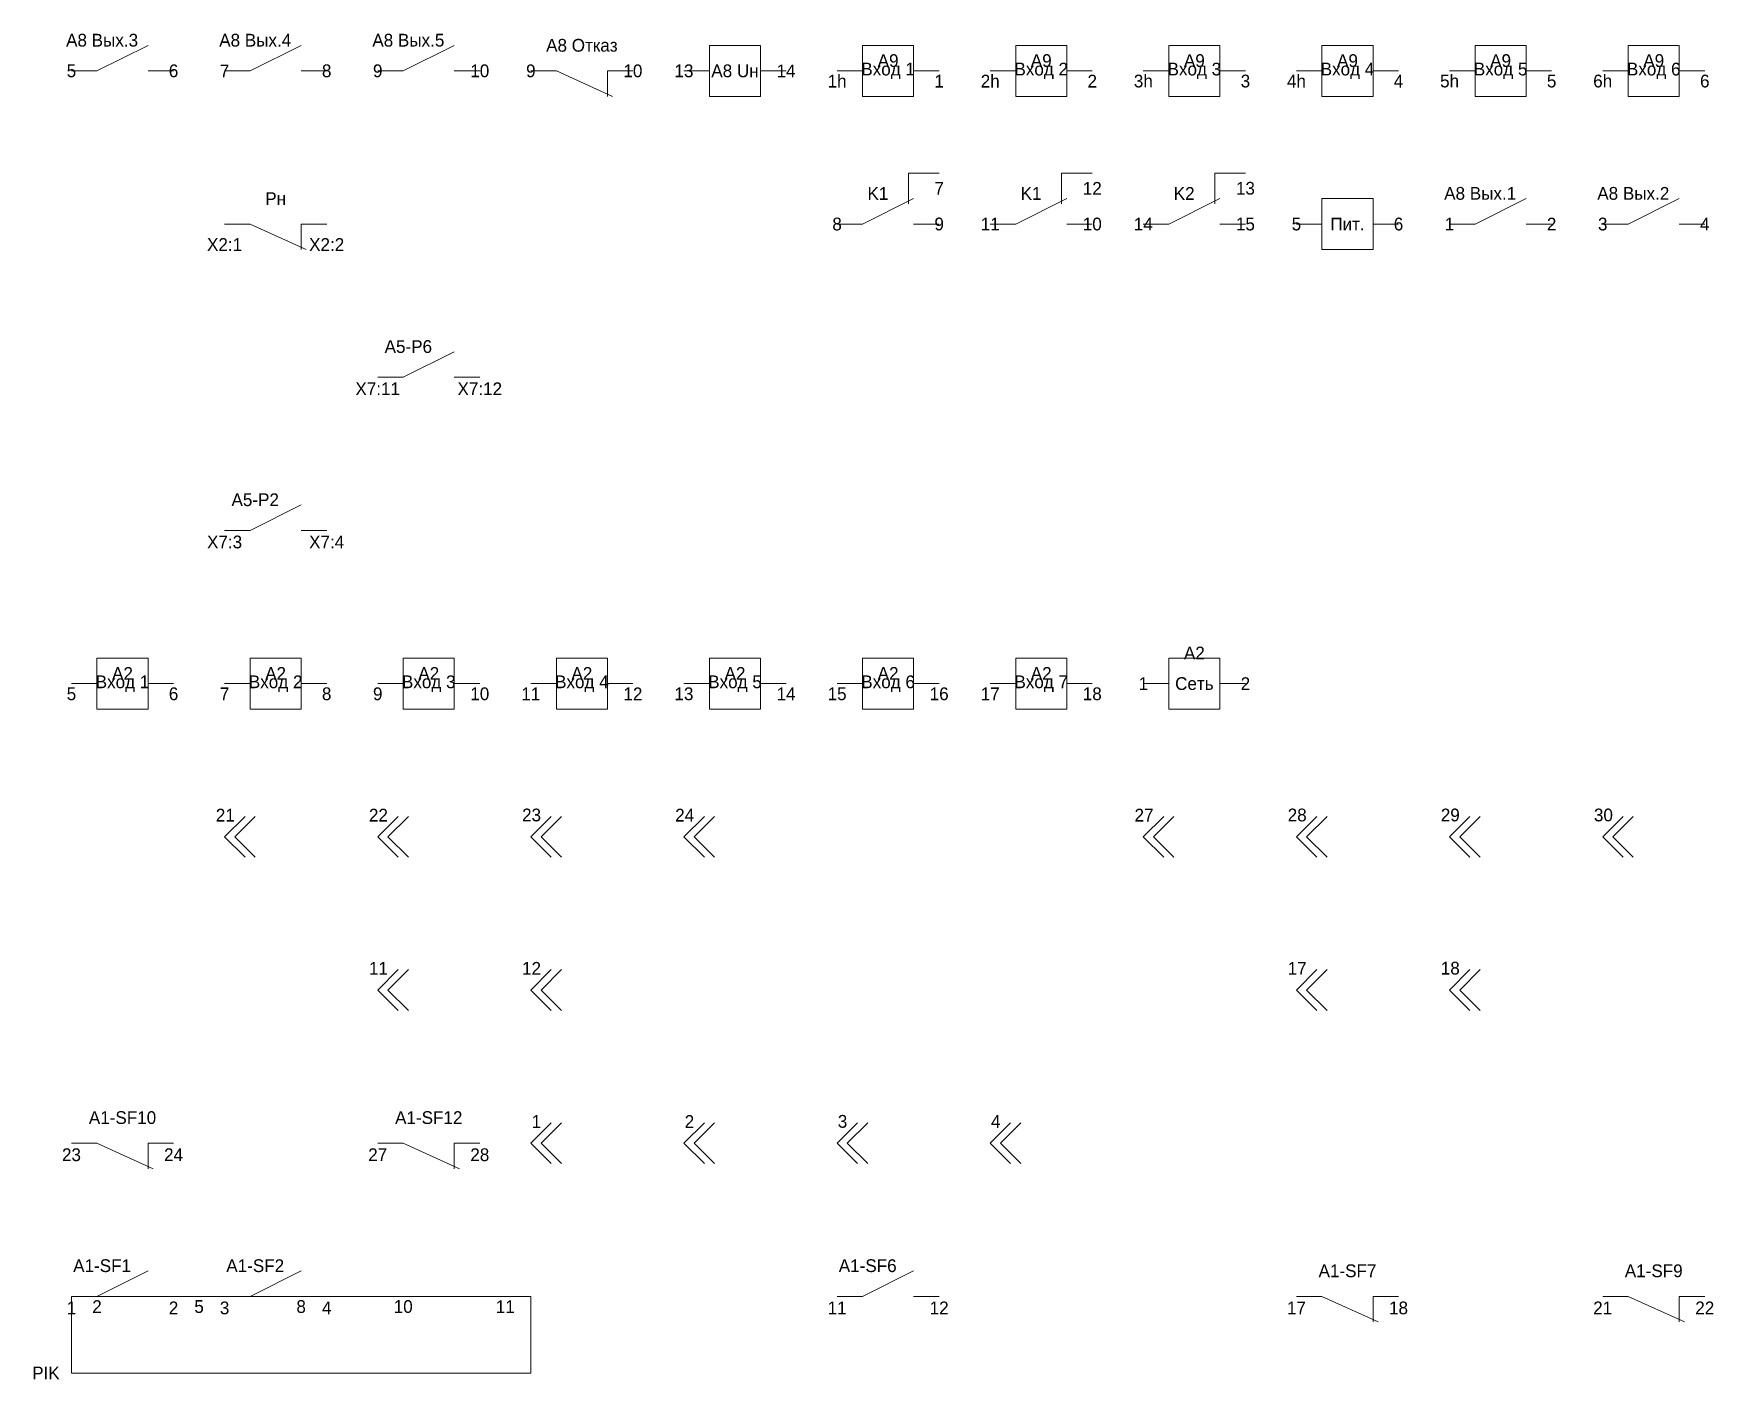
# Model space of a CAD drawing. Header units: millimetres. Extents: x -7 to 1066, y -16 to 1110.
# Drawn here: x -7.4 to 321.7, y -16.2 to 247.3 of the extents above; entities that cross this region are included whole.
import ezdxf

# ---------------------------------------------------------------- set-up
doc = ezdxf.new("R2010")
doc.units = ezdxf.units.MM

# ---------------------------------------------------------------- blocks, each defined once
blk = doc.blocks.new('A1#1')
at = {"lineweight": 0}
for points in [[(0, 0), (5, 0), (15, 5)], [(0, 0), (5, 0), (15, 5)], [(0, 0)], [(0, 0), (5, 0)], [(15, 0)], [(15, 0), (20, 0)]]:
    blk.add_lwpolyline(points, dxfattribs=at)
at = {"char_height": 2.5}
for s, insert, attachment_point in [('A1-SF1', (6, 6), 5), ('1', (0, -1), 2), ('2', (20, -1), 2)]:
    blk.add_mtext(s, dxfattribs=dict(at, insert=insert, attachment_point=attachment_point))
blk = doc.blocks.new('A1#3')
at = {"lineweight": 0}
for points in [[(0, 0), (5, 0), (15, 5)], [(0, 0), (5, 0), (15, 5)], [(0, 0)], [(0, 0), (5, 0)], [(15, 0)], [(15, 0), (20, 0)]]:
    blk.add_lwpolyline(points, dxfattribs=at)
at = {"char_height": 2.5}
for s, insert, attachment_point in [('A1-SF2', (6, 6), 5), ('3', (0, -1), 2), ('4', (20, -1), 2)]:
    blk.add_mtext(s, dxfattribs=dict(at, insert=insert, attachment_point=attachment_point))
blk = doc.blocks.new('A1#11')
at = {"lineweight": 0}
for points in [[(0, 0), (5, 0), (15, 5)], [(0, 0), (5, 0), (15, 5)], [(0, 0)], [(0, 0), (5, 0)], [(15, 0)], [(15, 0), (20, 0)]]:
    blk.add_lwpolyline(points, dxfattribs=at)
at = {"char_height": 2.5}
for s, insert, attachment_point in [('A1-SF6', (6, 6), 5), ('11', (0, -1), 2), ('12', (20, -1), 2)]:
    blk.add_mtext(s, dxfattribs=dict(at, insert=insert, attachment_point=attachment_point))
blk = doc.blocks.new('A1#17')
at = {"lineweight": 0}
for points in [[(0, 0)], [(0, 0), (5, 0)], [(0, 0), (5, 0), (16, -5)], [(0, 0), (5, 0), (16, -5)], [(15, -5), (15, 0)], [(15, -5), (15, 0), (20, 0)], [(15, -5)]]:
    blk.add_lwpolyline(points, dxfattribs=at)
at = {"char_height": 2.5}
for s, insert, attachment_point in [('A1-SF7', (10, 5), 5), ('17', (0, -1), 2), ('18', (20, -1), 2)]:
    blk.add_mtext(s, dxfattribs=dict(at, insert=insert, attachment_point=attachment_point))
blk = doc.blocks.new('A1#21')
at = {"lineweight": 0}
for points in [[(0, 0)], [(0, 0), (5, 0)], [(0, 0), (5, 0), (16, -5)], [(0, 0), (5, 0), (16, -5)], [(15, -5), (15, 0)], [(15, -5), (15, 0), (20, 0)], [(15, -5)]]:
    blk.add_lwpolyline(points, dxfattribs=at)
at = {"char_height": 2.5}
for s, insert, attachment_point in [('A1-SF9', (10, 5), 5), ('21', (0, -1), 2), ('22', (20, -1), 2)]:
    blk.add_mtext(s, dxfattribs=dict(at, insert=insert, attachment_point=attachment_point))
blk = doc.blocks.new('A1#23')
at = {"lineweight": 0}
for points in [[(0, 0)], [(0, 0), (5, 0)], [(0, 0), (5, 0), (16, -5)], [(0, 0), (5, 0), (16, -5)], [(15, -5), (15, 0)], [(15, -5), (15, 0), (20, 0)], [(15, -5)]]:
    blk.add_lwpolyline(points, dxfattribs=at)
at = {"char_height": 2.5}
for s, insert, attachment_point in [('A1-SF10', (10, 5), 5), ('23', (0, -1), 2), ('24', (20, -1), 2)]:
    blk.add_mtext(s, dxfattribs=dict(at, insert=insert, attachment_point=attachment_point))
blk = doc.blocks.new('A1#27')
at = {"lineweight": 0}
for points in [[(0, 0)], [(0, 0), (5, 0)], [(0, 0), (5, 0), (16, -5)], [(0, 0), (5, 0), (16, -5)], [(15, -5), (15, 0)], [(15, -5), (15, 0), (20, 0)], [(15, -5)]]:
    blk.add_lwpolyline(points, dxfattribs=at)
at = {"char_height": 2.5}
for s, insert, attachment_point in [('A1-SF12', (10, 5), 5), ('27', (0, -1), 2), ('28', (20, -1), 2)]:
    blk.add_mtext(s, dxfattribs=dict(at, insert=insert, attachment_point=attachment_point))
blk = doc.blocks.new('X#s1')
at = {"lineweight": 0}
for points in [[(4, 4), (0, 0)], [(4, 4), (0, 0), (4, -4)], [(4, 4), (0, 0), (4, -4)], [(6, 4), (2, 0)], [(6, 4), (2, 0), (6, -4)], [(4, 4)], [(6, 4)]]:
    blk.add_lwpolyline(points, dxfattribs=at)
at = {"insert": (2, 3), "char_height": 2.5, "attachment_point": 9}
blk.add_mtext('1', dxfattribs=at)
blk = doc.blocks.new('X#s2')
at = {"lineweight": 0}
for points in [[(4, 4), (0, 0)], [(4, 4), (0, 0), (4, -4)], [(4, 4), (0, 0), (4, -4)], [(6, 4), (2, 0)], [(6, 4), (2, 0), (6, -4)], [(4, 4)], [(6, 4)]]:
    blk.add_lwpolyline(points, dxfattribs=at)
at = {"insert": (2, 3), "char_height": 2.5, "attachment_point": 9}
blk.add_mtext('2', dxfattribs=at)
blk = doc.blocks.new('X#s3')
at = {"lineweight": 0}
for points in [[(4, 4), (0, 0)], [(4, 4), (0, 0), (4, -4)], [(4, 4), (0, 0), (4, -4)], [(6, 4), (2, 0)], [(6, 4), (2, 0), (6, -4)], [(4, 4)], [(6, 4)]]:
    blk.add_lwpolyline(points, dxfattribs=at)
at = {"insert": (2, 3), "char_height": 2.5, "attachment_point": 9}
blk.add_mtext('3', dxfattribs=at)
blk = doc.blocks.new('X#s4')
at = {"lineweight": 0}
for points in [[(4, 4), (0, 0)], [(4, 4), (0, 0), (4, -4)], [(4, 4), (0, 0), (4, -4)], [(6, 4), (2, 0)], [(6, 4), (2, 0), (6, -4)], [(4, 4)], [(6, 4)]]:
    blk.add_lwpolyline(points, dxfattribs=at)
at = {"insert": (2, 3), "char_height": 2.5, "attachment_point": 9}
blk.add_mtext('4', dxfattribs=at)
blk = doc.blocks.new('X#s11')
at = {"lineweight": 0}
for points in [[(4, 4), (0, 0)], [(4, 4), (0, 0), (4, -4)], [(4, 4), (0, 0), (4, -4)], [(6, 4), (2, 0)], [(6, 4), (2, 0), (6, -4)], [(4, 4)], [(6, 4)]]:
    blk.add_lwpolyline(points, dxfattribs=at)
at = {"insert": (2, 3), "char_height": 2.5, "attachment_point": 9}
blk.add_mtext('11', dxfattribs=at)
blk = doc.blocks.new('X#s12')
at = {"lineweight": 0}
for points in [[(4, 4), (0, 0)], [(4, 4), (0, 0), (4, -4)], [(4, 4), (0, 0), (4, -4)], [(6, 4), (2, 0)], [(6, 4), (2, 0), (6, -4)], [(4, 4)], [(6, 4)]]:
    blk.add_lwpolyline(points, dxfattribs=at)
at = {"insert": (2, 3), "char_height": 2.5, "attachment_point": 9}
blk.add_mtext('12', dxfattribs=at)
blk = doc.blocks.new('X#s17')
at = {"lineweight": 0}
for points in [[(4, 4), (0, 0)], [(4, 4), (0, 0), (4, -4)], [(4, 4), (0, 0), (4, -4)], [(6, 4), (2, 0)], [(6, 4), (2, 0), (6, -4)], [(4, 4)], [(6, 4)]]:
    blk.add_lwpolyline(points, dxfattribs=at)
at = {"insert": (2, 3), "char_height": 2.5, "attachment_point": 9}
blk.add_mtext('17', dxfattribs=at)
blk = doc.blocks.new('X#s18')
at = {"lineweight": 0}
for points in [[(4, 4), (0, 0)], [(4, 4), (0, 0), (4, -4)], [(4, 4), (0, 0), (4, -4)], [(6, 4), (2, 0)], [(6, 4), (2, 0), (6, -4)], [(4, 4)], [(6, 4)]]:
    blk.add_lwpolyline(points, dxfattribs=at)
at = {"insert": (2, 3), "char_height": 2.5, "attachment_point": 9}
blk.add_mtext('18', dxfattribs=at)
blk = doc.blocks.new('X#s21')
at = {"lineweight": 0}
for points in [[(4, 4), (0, 0)], [(4, 4), (0, 0), (4, -4)], [(4, 4), (0, 0), (4, -4)], [(6, 4), (2, 0)], [(6, 4), (2, 0), (6, -4)], [(4, 4)], [(6, 4)]]:
    blk.add_lwpolyline(points, dxfattribs=at)
at = {"insert": (2, 3), "char_height": 2.5, "attachment_point": 9}
blk.add_mtext('21', dxfattribs=at)
blk = doc.blocks.new('X#s22')
at = {"lineweight": 0}
for points in [[(4, 4), (0, 0)], [(4, 4), (0, 0), (4, -4)], [(4, 4), (0, 0), (4, -4)], [(6, 4), (2, 0)], [(6, 4), (2, 0), (6, -4)], [(4, 4)], [(6, 4)]]:
    blk.add_lwpolyline(points, dxfattribs=at)
at = {"insert": (2, 3), "char_height": 2.5, "attachment_point": 9}
blk.add_mtext('22', dxfattribs=at)
blk = doc.blocks.new('X#s23')
at = {"lineweight": 0}
for points in [[(4, 4), (0, 0)], [(4, 4), (0, 0), (4, -4)], [(4, 4), (0, 0), (4, -4)], [(6, 4), (2, 0)], [(6, 4), (2, 0), (6, -4)], [(4, 4)], [(6, 4)]]:
    blk.add_lwpolyline(points, dxfattribs=at)
at = {"insert": (2, 3), "char_height": 2.5, "attachment_point": 9}
blk.add_mtext('23', dxfattribs=at)
blk = doc.blocks.new('X#s24')
at = {"lineweight": 0}
for points in [[(4, 4), (0, 0)], [(4, 4), (0, 0), (4, -4)], [(4, 4), (0, 0), (4, -4)], [(6, 4), (2, 0)], [(6, 4), (2, 0), (6, -4)], [(4, 4)], [(6, 4)]]:
    blk.add_lwpolyline(points, dxfattribs=at)
at = {"insert": (2, 3), "char_height": 2.5, "attachment_point": 9}
blk.add_mtext('24', dxfattribs=at)
blk = doc.blocks.new('X#s27')
at = {"lineweight": 0}
for points in [[(4, 4), (0, 0)], [(4, 4), (0, 0), (4, -4)], [(4, 4), (0, 0), (4, -4)], [(6, 4), (2, 0)], [(6, 4), (2, 0), (6, -4)], [(4, 4)], [(6, 4)]]:
    blk.add_lwpolyline(points, dxfattribs=at)
at = {"insert": (2, 3), "char_height": 2.5, "attachment_point": 9}
blk.add_mtext('27', dxfattribs=at)
blk = doc.blocks.new('X#s28')
at = {"lineweight": 0}
for points in [[(4, 4), (0, 0)], [(4, 4), (0, 0), (4, -4)], [(4, 4), (0, 0), (4, -4)], [(6, 4), (2, 0)], [(6, 4), (2, 0), (6, -4)], [(4, 4)], [(6, 4)]]:
    blk.add_lwpolyline(points, dxfattribs=at)
at = {"insert": (2, 3), "char_height": 2.5, "attachment_point": 9}
blk.add_mtext('28', dxfattribs=at)
blk = doc.blocks.new('X#s29')
at = {"lineweight": 0}
for points in [[(4, 4), (0, 0)], [(4, 4), (0, 0), (4, -4)], [(4, 4), (0, 0), (4, -4)], [(6, 4), (2, 0)], [(6, 4), (2, 0), (6, -4)], [(4, 4)], [(6, 4)]]:
    blk.add_lwpolyline(points, dxfattribs=at)
at = {"insert": (2, 3), "char_height": 2.5, "attachment_point": 9}
blk.add_mtext('29', dxfattribs=at)
blk = doc.blocks.new('X#s30')
at = {"lineweight": 0}
for points in [[(4, 4), (0, 0)], [(4, 4), (0, 0), (4, -4)], [(4, 4), (0, 0), (4, -4)], [(6, 4), (2, 0)], [(6, 4), (2, 0), (6, -4)], [(4, 4)], [(6, 4)]]:
    blk.add_lwpolyline(points, dxfattribs=at)
at = {"insert": (2, 3), "char_height": 2.5, "attachment_point": 9}
blk.add_mtext('30', dxfattribs=at)
blk = doc.blocks.new('A2#5')
at = {"lineweight": 0}
for points in [[(5, 5)], [(5, 5), (15, 5)], [(5, 5), (15, 5), (15, -5)], [(5, 5), (15, 5), (15, -5), (5, -5)], [(5, 5), (15, 5), (15, -5), (5, -5), (5, 5)], [(5, 5), (15, 5), (15, -5), (5, -5), (5, 5)], [(0, 0)], [(0, 0), (5, 0)], [(0, 0), (5, 0)], [(15, 0)], [(15, 0), (20, 0)]]:
    blk.add_lwpolyline(points, dxfattribs=at)
at = {"char_height": 2.5, "attachment_point": 5}
for s, insert in [('Вход 1', (10, 0)), ('A2', (10, 2)), ('5', (0, -2)), ('6', (20, -2))]:
    blk.add_mtext(s, dxfattribs=dict(at, insert=insert))
blk = doc.blocks.new('A2#7')
at = {"lineweight": 0}
for points in [[(5, 5)], [(5, 5), (15, 5)], [(5, 5), (15, 5), (15, -5)], [(5, 5), (15, 5), (15, -5), (5, -5)], [(5, 5), (15, 5), (15, -5), (5, -5), (5, 5)], [(5, 5), (15, 5), (15, -5), (5, -5), (5, 5)], [(0, 0)], [(0, 0), (5, 0)], [(0, 0), (5, 0)], [(15, 0)], [(15, 0), (20, 0)]]:
    blk.add_lwpolyline(points, dxfattribs=at)
at = {"char_height": 2.5, "attachment_point": 5}
for s, insert in [('Вход 2', (10, 0)), ('A2', (10, 2)), ('7', (0, -2)), ('8', (20, -2))]:
    blk.add_mtext(s, dxfattribs=dict(at, insert=insert))
blk = doc.blocks.new('A2#9')
at = {"lineweight": 0}
for points in [[(5, 5)], [(5, 5), (15, 5)], [(5, 5), (15, 5), (15, -5)], [(5, 5), (15, 5), (15, -5), (5, -5)], [(5, 5), (15, 5), (15, -5), (5, -5), (5, 5)], [(5, 5), (15, 5), (15, -5), (5, -5), (5, 5)], [(0, 0)], [(0, 0), (5, 0)], [(0, 0), (5, 0)], [(15, 0)], [(15, 0), (20, 0)]]:
    blk.add_lwpolyline(points, dxfattribs=at)
at = {"char_height": 2.5, "attachment_point": 5}
for s, insert in [('Вход 3', (10, 0)), ('A2', (10, 2)), ('9', (0, -2)), ('10', (20, -2))]:
    blk.add_mtext(s, dxfattribs=dict(at, insert=insert))
blk = doc.blocks.new('A2#11')
at = {"lineweight": 0}
for points in [[(5, 5)], [(5, 5), (15, 5)], [(5, 5), (15, 5), (15, -5)], [(5, 5), (15, 5), (15, -5), (5, -5)], [(5, 5), (15, 5), (15, -5), (5, -5), (5, 5)], [(5, 5), (15, 5), (15, -5), (5, -5), (5, 5)], [(0, 0)], [(0, 0), (5, 0)], [(0, 0), (5, 0)], [(15, 0)], [(15, 0), (20, 0)]]:
    blk.add_lwpolyline(points, dxfattribs=at)
at = {"char_height": 2.5, "attachment_point": 5}
for s, insert in [('Вход 4', (10, 0)), ('A2', (10, 2)), ('11', (0, -2)), ('12', (20, -2))]:
    blk.add_mtext(s, dxfattribs=dict(at, insert=insert))
blk = doc.blocks.new('A2#13')
at = {"lineweight": 0}
for points in [[(5, 5)], [(5, 5), (15, 5)], [(5, 5), (15, 5), (15, -5)], [(5, 5), (15, 5), (15, -5), (5, -5)], [(5, 5), (15, 5), (15, -5), (5, -5), (5, 5)], [(5, 5), (15, 5), (15, -5), (5, -5), (5, 5)], [(0, 0)], [(0, 0), (5, 0)], [(0, 0), (5, 0)], [(15, 0)], [(15, 0), (20, 0)]]:
    blk.add_lwpolyline(points, dxfattribs=at)
at = {"char_height": 2.5, "attachment_point": 5}
for s, insert in [('Вход 5', (10, 0)), ('A2', (10, 2)), ('13', (0, -2)), ('14', (20, -2))]:
    blk.add_mtext(s, dxfattribs=dict(at, insert=insert))
blk = doc.blocks.new('A2#15')
at = {"lineweight": 0}
for points in [[(5, 5)], [(5, 5), (15, 5)], [(5, 5), (15, 5), (15, -5)], [(5, 5), (15, 5), (15, -5), (5, -5)], [(5, 5), (15, 5), (15, -5), (5, -5), (5, 5)], [(5, 5), (15, 5), (15, -5), (5, -5), (5, 5)], [(0, 0)], [(0, 0), (5, 0)], [(0, 0), (5, 0)], [(15, 0)], [(15, 0), (20, 0)]]:
    blk.add_lwpolyline(points, dxfattribs=at)
at = {"char_height": 2.5, "attachment_point": 5}
for s, insert in [('Вход 6', (10, 0)), ('A2', (10, 2)), ('15', (0, -2)), ('16', (20, -2))]:
    blk.add_mtext(s, dxfattribs=dict(at, insert=insert))
blk = doc.blocks.new('A2#17')
at = {"lineweight": 0}
for points in [[(5, 5)], [(5, 5), (15, 5)], [(5, 5), (15, 5), (15, -5)], [(5, 5), (15, 5), (15, -5), (5, -5)], [(5, 5), (15, 5), (15, -5), (5, -5), (5, 5)], [(5, 5), (15, 5), (15, -5), (5, -5), (5, 5)], [(0, 0)], [(0, 0), (5, 0)], [(0, 0), (5, 0)], [(15, 0)], [(15, 0), (20, 0)]]:
    blk.add_lwpolyline(points, dxfattribs=at)
at = {"char_height": 2.5, "attachment_point": 5}
for s, insert in [('Вход 7', (10, 0)), ('A2', (10, 2)), ('17', (0, -2)), ('18', (20, -2))]:
    blk.add_mtext(s, dxfattribs=dict(at, insert=insert))
blk = doc.blocks.new('A2#1')
at = {"lineweight": 0}
for points in [[(5, 5)], [(5, 5), (15, 5)], [(5, 5), (15, 5), (15, -5)], [(5, 5), (15, 5), (15, -5), (5, -5)], [(5, 5), (15, 5), (15, -5), (5, -5), (5, 5)], [(5, 5), (15, 5), (15, -5), (5, -5), (5, 5)], [(0, 0)], [(0, 0), (5, 0)], [(0, 0), (5, 0)], [(15, 0)], [(15, 0), (20, 0)]]:
    blk.add_lwpolyline(points, dxfattribs=at)
at = {"char_height": 2.5, "attachment_point": 5}
for s, insert in [('A2', (10, 6)), ('1', (0, 0)), ('Сеть', (10, 0)), ('2', (20, 0))]:
    blk.add_mtext(s, dxfattribs=dict(at, insert=insert))
blk = doc.blocks.new('A5#X7@3')
at = {"lineweight": 0}
for points in [[(0, 0), (5, 0), (15, 5)], [(0, 0), (5, 0), (15, 5)], [(0, 0)], [(0, 0), (5, 0)], [(15, 0)], [(15, 0), (20, 0)]]:
    blk.add_lwpolyline(points, dxfattribs=at)
at = {"char_height": 2.5}
for s, insert, attachment_point in [('A5-Р2', (6, 6), 5), ('X7:3', (0, -1), 2), ('X7:4', (20, -1), 2)]:
    blk.add_mtext(s, dxfattribs=dict(at, insert=insert, attachment_point=attachment_point))
blk = doc.blocks.new('A5#X7@11')
at = {"lineweight": 0}
for points in [[(0, 0), (5, 0), (15, 5)], [(0, 0), (5, 0), (15, 5)], [(0, 0)], [(0, 0), (5, 0)], [(15, 0)], [(15, 0), (20, 0)]]:
    blk.add_lwpolyline(points, dxfattribs=at)
at = {"char_height": 2.5}
for s, insert, attachment_point in [('A5-Р6', (6, 6), 5), ('X7:11', (0, -1), 2), ('X7:12', (20, -1), 2)]:
    blk.add_mtext(s, dxfattribs=dict(at, insert=insert, attachment_point=attachment_point))
blk = doc.blocks.new('A5#X2@1')
at = {"lineweight": 0}
for points in [[(0, 0)], [(0, 0), (5, 0)], [(0, 0), (5, 0), (16, -5)], [(0, 0), (5, 0), (16, -5)], [(15, -5), (15, 0)], [(15, -5), (15, 0), (20, 0)], [(15, -5)]]:
    blk.add_lwpolyline(points, dxfattribs=at)
at = {"char_height": 2.5, "attachment_point": 5}
for s, insert in [('Рн', (10, 5)), ('X2:1', (0, -4)), ('X2:2', (20, -4))]:
    blk.add_mtext(s, dxfattribs=dict(at, insert=insert))
blk = doc.blocks.new('A6#8')
at = {"lineweight": 0}
for points in [[(14, 4), (14, 10)], [(14, 4), (14, 10), (20, 10)], [(0, 0), (5, 0), (15, 5)], [(0, 0), (5, 0), (15, 5)], [(14, 4)], [(0, 0)], [(0, 0), (5, 0)], [(15, 0)], [(15, 0), (20, 0)], [(15, 0), (20, 0)]]:
    blk.add_lwpolyline(points, dxfattribs=at)
at = {"char_height": 2.5, "attachment_point": 5}
for s, insert in [('K1', (8, 6)), ('7', (20, 7)), ('8', (0, 0)), ('9', (20, 0))]:
    blk.add_mtext(s, dxfattribs=dict(at, insert=insert))
blk = doc.blocks.new('A6#11')
at = {"lineweight": 0}
for points in [[(14, 4), (14, 10)], [(14, 4), (14, 10), (20, 10)], [(0, 0), (5, 0), (15, 5)], [(0, 0), (5, 0), (15, 5)], [(14, 4)], [(0, 0)], [(0, 0), (5, 0)], [(15, 0)], [(15, 0), (20, 0)], [(15, 0), (20, 0)]]:
    blk.add_lwpolyline(points, dxfattribs=at)
at = {"char_height": 2.5, "attachment_point": 5}
for s, insert in [('K1', (8, 6)), ('12', (20, 7)), ('11', (0, 0)), ('10', (20, 0))]:
    blk.add_mtext(s, dxfattribs=dict(at, insert=insert))
blk = doc.blocks.new('A6#14')
at = {"lineweight": 0}
for points in [[(14, 4), (14, 10)], [(14, 4), (14, 10), (20, 10)], [(0, 0), (5, 0), (15, 5)], [(0, 0), (5, 0), (15, 5)], [(14, 4)], [(0, 0)], [(0, 0), (5, 0)], [(15, 0)], [(15, 0), (20, 0)], [(15, 0), (20, 0)]]:
    blk.add_lwpolyline(points, dxfattribs=at)
at = {"char_height": 2.5, "attachment_point": 5}
for s, insert in [('K2', (8, 6)), ('13', (20, 7)), ('14', (0, 0)), ('15', (20, 0))]:
    blk.add_mtext(s, dxfattribs=dict(at, insert=insert))
blk = doc.blocks.new('A6#5')
at = {"lineweight": 0}
for points in [[(5, 5)], [(5, 5), (15, 5)], [(5, 5), (15, 5), (15, -5)], [(5, 5), (15, 5), (15, -5), (5, -5)], [(5, 5), (15, 5), (15, -5), (5, -5), (5, 5)], [(5, 5), (15, 5), (15, -5), (5, -5), (5, 5)], [(0, 0)], [(0, 0), (5, 0)], [(0, 0), (5, 0)], [(15, 0)], [(15, 0), (20, 0)]]:
    blk.add_lwpolyline(points, dxfattribs=at)
at = {"char_height": 2.5, "attachment_point": 5}
for s, insert in [('5', (0, 0)), ('Пит.', (10, 0)), ('6', (20, 0))]:
    blk.add_mtext(s, dxfattribs=dict(at, insert=insert))
blk = doc.blocks.new('A8#1')
at = {"lineweight": 0}
for points in [[(0, 0), (5, 0), (15, 5)], [(0, 0), (5, 0), (15, 5)], [(0, 0)], [(0, 0), (5, 0)], [(15, 0)], [(15, 0), (20, 0)]]:
    blk.add_lwpolyline(points, dxfattribs=at)
at = {"char_height": 2.5, "attachment_point": 5}
for s, insert in [('A8 Вых.1', (6, 6)), ('1', (0, 0)), ('2', (20, 0))]:
    blk.add_mtext(s, dxfattribs=dict(at, insert=insert))
blk = doc.blocks.new('A8#3')
at = {"lineweight": 0}
for points in [[(0, 0), (5, 0), (15, 5)], [(0, 0), (5, 0), (15, 5)], [(0, 0)], [(0, 0), (5, 0)], [(15, 0)], [(15, 0), (20, 0)]]:
    blk.add_lwpolyline(points, dxfattribs=at)
at = {"char_height": 2.5, "attachment_point": 5}
for s, insert in [('A8 Вых.2', (6, 6)), ('3', (0, 0)), ('4', (20, 0))]:
    blk.add_mtext(s, dxfattribs=dict(at, insert=insert))
blk = doc.blocks.new('A8#5')
at = {"lineweight": 0}
for points in [[(0, 0), (5, 0), (15, 5)], [(0, 0), (5, 0), (15, 5)], [(0, 0)], [(0, 0), (5, 0)], [(15, 0)], [(15, 0), (20, 0)]]:
    blk.add_lwpolyline(points, dxfattribs=at)
at = {"char_height": 2.5, "attachment_point": 5}
for s, insert in [('A8 Вых.3', (6, 6)), ('5', (0, 0)), ('6', (20, 0))]:
    blk.add_mtext(s, dxfattribs=dict(at, insert=insert))
blk = doc.blocks.new('A8#7')
at = {"lineweight": 0}
for points in [[(0, 0), (5, 0), (15, 5)], [(0, 0), (5, 0), (15, 5)], [(0, 0)], [(0, 0), (5, 0)], [(15, 0)], [(15, 0), (20, 0)]]:
    blk.add_lwpolyline(points, dxfattribs=at)
at = {"char_height": 2.5, "attachment_point": 5}
for s, insert in [('A8 Вых.4', (6, 6)), ('7', (0, 0)), ('8', (20, 0))]:
    blk.add_mtext(s, dxfattribs=dict(at, insert=insert))
blk = doc.blocks.new('A8#9')
at = {"lineweight": 0}
for points in [[(0, 0), (5, 0), (15, 5)], [(0, 0), (5, 0), (15, 5)], [(0, 0)], [(0, 0), (5, 0)], [(15, 0)], [(15, 0), (20, 0)]]:
    blk.add_lwpolyline(points, dxfattribs=at)
at = {"char_height": 2.5, "attachment_point": 5}
for s, insert in [('A8 Вых.5', (6, 6)), ('9', (0, 0)), ('10', (20, 0))]:
    blk.add_mtext(s, dxfattribs=dict(at, insert=insert))
blk = doc.blocks.new('A8#11')
at = {"lineweight": 0}
for points in [[(0, 0)], [(0, 0), (5, 0)], [(0, 0), (5, 0), (16, -5)], [(0, 0), (5, 0), (16, -5)], [(15, -5), (15, 0)], [(15, -5), (15, 0), (20, 0)], [(15, -5)]]:
    blk.add_lwpolyline(points, dxfattribs=at)
at = {"char_height": 2.5, "attachment_point": 5}
for s, insert in [('A8 Отказ', (10, 5)), ('9', (0, 0)), ('10', (20, 0))]:
    blk.add_mtext(s, dxfattribs=dict(at, insert=insert))
blk = doc.blocks.new('A8#13')
at = {"lineweight": 0}
for points in [[(5, 5)], [(5, 5), (15, 5)], [(5, 5), (15, 5), (15, -5)], [(5, 5), (15, 5), (15, -5), (5, -5)], [(5, 5), (15, 5), (15, -5), (5, -5), (5, 5)], [(5, 5), (15, 5), (15, -5), (5, -5), (5, 5)], [(0, 0)], [(0, 0), (5, 0)], [(0, 0), (5, 0)], [(15, 0)], [(15, 0), (20, 0)]]:
    blk.add_lwpolyline(points, dxfattribs=at)
at = {"char_height": 2.5, "attachment_point": 5}
for s, insert in [('13', (0, 0)), ('A8 Uн', (10, 0)), ('14', (20, 0))]:
    blk.add_mtext(s, dxfattribs=dict(at, insert=insert))
blk = doc.blocks.new('A9#1h')
at = {"lineweight": 0}
for points in [[(5, 5)], [(5, 5), (15, 5)], [(5, 5), (15, 5), (15, -5)], [(5, 5), (15, 5), (15, -5), (5, -5)], [(5, 5), (15, 5), (15, -5), (5, -5), (5, 5)], [(5, 5), (15, 5), (15, -5), (5, -5), (5, 5)], [(0, 0)], [(0, 0), (5, 0)], [(0, 0), (5, 0)], [(15, 0)], [(15, 0), (20, 0)]]:
    blk.add_lwpolyline(points, dxfattribs=at)
at = {"char_height": 2.5, "attachment_point": 5}
for s, insert in [('A9', (10, 2)), ('Вход 1', (10, 0)), ('1h', (0, -2)), ('1', (20, -2))]:
    blk.add_mtext(s, dxfattribs=dict(at, insert=insert))
blk = doc.blocks.new('A9#2h')
at = {"lineweight": 0}
for points in [[(5, 5)], [(5, 5), (15, 5)], [(5, 5), (15, 5), (15, -5)], [(5, 5), (15, 5), (15, -5), (5, -5)], [(5, 5), (15, 5), (15, -5), (5, -5), (5, 5)], [(5, 5), (15, 5), (15, -5), (5, -5), (5, 5)], [(0, 0)], [(0, 0), (5, 0)], [(0, 0), (5, 0)], [(15, 0)], [(15, 0), (20, 0)]]:
    blk.add_lwpolyline(points, dxfattribs=at)
at = {"char_height": 2.5, "attachment_point": 5}
for s, insert in [('A9', (10, 2)), ('Вход 2', (10, 0)), ('2h', (0, -2)), ('2', (20, -2))]:
    blk.add_mtext(s, dxfattribs=dict(at, insert=insert))
blk = doc.blocks.new('A9#3h')
at = {"lineweight": 0}
for points in [[(5, 5)], [(5, 5), (15, 5)], [(5, 5), (15, 5), (15, -5)], [(5, 5), (15, 5), (15, -5), (5, -5)], [(5, 5), (15, 5), (15, -5), (5, -5), (5, 5)], [(5, 5), (15, 5), (15, -5), (5, -5), (5, 5)], [(0, 0)], [(0, 0), (5, 0)], [(0, 0), (5, 0)], [(15, 0)], [(15, 0), (20, 0)]]:
    blk.add_lwpolyline(points, dxfattribs=at)
at = {"char_height": 2.5, "attachment_point": 5}
for s, insert in [('A9', (10, 2)), ('Вход 3', (10, 0)), ('3h', (0, -2)), ('3', (20, -2))]:
    blk.add_mtext(s, dxfattribs=dict(at, insert=insert))
blk = doc.blocks.new('A9#4h')
at = {"lineweight": 0}
for points in [[(5, 5)], [(5, 5), (15, 5)], [(5, 5), (15, 5), (15, -5)], [(5, 5), (15, 5), (15, -5), (5, -5)], [(5, 5), (15, 5), (15, -5), (5, -5), (5, 5)], [(5, 5), (15, 5), (15, -5), (5, -5), (5, 5)], [(0, 0)], [(0, 0), (5, 0)], [(0, 0), (5, 0)], [(15, 0)], [(15, 0), (20, 0)]]:
    blk.add_lwpolyline(points, dxfattribs=at)
at = {"char_height": 2.5, "attachment_point": 5}
for s, insert in [('A9', (10, 2)), ('Вход 4', (10, 0)), ('4h', (0, -2)), ('4', (20, -2))]:
    blk.add_mtext(s, dxfattribs=dict(at, insert=insert))
blk = doc.blocks.new('A9#5h')
at = {"lineweight": 0}
for points in [[(5, 5)], [(5, 5), (15, 5)], [(5, 5), (15, 5), (15, -5)], [(5, 5), (15, 5), (15, -5), (5, -5)], [(5, 5), (15, 5), (15, -5), (5, -5), (5, 5)], [(5, 5), (15, 5), (15, -5), (5, -5), (5, 5)], [(0, 0)], [(0, 0), (5, 0)], [(0, 0), (5, 0)], [(15, 0)], [(15, 0), (20, 0)]]:
    blk.add_lwpolyline(points, dxfattribs=at)
at = {"char_height": 2.5, "attachment_point": 5}
for s, insert in [('A9', (10, 2)), ('Вход 5', (10, 0)), ('5h', (0, -2)), ('5', (20, -2))]:
    blk.add_mtext(s, dxfattribs=dict(at, insert=insert))
blk = doc.blocks.new('A9#6h')
at = {"lineweight": 0}
for points in [[(5, 5)], [(5, 5), (15, 5)], [(5, 5), (15, 5), (15, -5)], [(5, 5), (15, 5), (15, -5), (5, -5)], [(5, 5), (15, 5), (15, -5), (5, -5), (5, 5)], [(5, 5), (15, 5), (15, -5), (5, -5), (5, 5)], [(0, 0)], [(0, 0), (5, 0)], [(0, 0), (5, 0)], [(15, 0)], [(15, 0), (20, 0)]]:
    blk.add_lwpolyline(points, dxfattribs=at)
at = {"char_height": 2.5, "attachment_point": 5}
for s, insert in [('A9', (10, 2)), ('Вход 6', (10, 0)), ('6h', (0, -2)), ('6', (20, -2))]:
    blk.add_mtext(s, dxfattribs=dict(at, insert=insert))
blk = doc.blocks.new('PIK#2')
at = {"lineweight": 0}
for points in [[(0, 0)], [(0, 0), (90, 0)], [(0, 0), (90, 0), (90, -15)], [(0, 0), (90, 0), (90, -15), (0, -15)], [(0, 0), (90, 0), (90, -15), (0, -15), (0, 0)]]:
    blk.add_lwpolyline(points, dxfattribs=at)
at = {"char_height": 2.5, "attachment_point": 5}
for s, insert in [('2', (5, -2)), ('5', (25, -2)), ('8', (45, -2)), ('10', (65, -2)), ('11', (85, -2)), ('PIK', (-5, -15))]:
    blk.add_mtext(s, dxfattribs=dict(at, insert=insert))

msp = doc.modelspace()

# ---------------------------------------------------------------- block references
for name, p in [('A8#5', (0, 240)), ('A8#7', (30, 240)), ('A8#9', (60, 240)), ('A8#11', (90, 240)), ('A8#13', (120, 240)), ('A9#1h', (150, 240)), ('A9#2h', (180, 240)), ('A9#3h', (210, 240)), ('A9#4h', (240, 240)), ('A9#5h', (270, 240)), ('A9#6h', (300, 240)), ('A6#8', (150, 210)), ('A6#11', (180, 210)), ('A6#14', (210, 210)), ('A8#1', (270, 210)), ('A8#3', (300, 210)), ('A5#X2@1', (30, 210)), ('A6#5', (240, 210)), ('A5#X7@11', (60, 180)), ('A5#X7@3', (30, 150)), ('A2#1', (210, 120)), ('A2#5', (0, 120)), ('A2#7', (30, 120)), ('A2#9', (60, 120)), ('A2#11', (90, 120)), ('A2#13', (120, 120)), ('A2#15', (150, 120)), ('A2#17', (180, 120)), ('X#s21', (30, 90)), ('X#s22', (60, 90)), ('X#s23', (90, 90)), ('X#s24', (120, 90)), ('X#s27', (210, 90)), ('X#s28', (240, 90)), ('X#s29', (270, 90)), ('X#s30', (300, 90)), ('X#s11', (60, 60)), ('X#s12', (90, 60)), ('X#s17', (240, 60)), ('X#s18', (270, 60)), ('A1#23', (0, 30)), ('A1#27', (60, 30)), ('X#s1', (90, 30)), ('X#s2', (120, 30)), ('X#s3', (150, 30)), ('X#s4', (180, 30)), ('A1#1', (0, 0)), ('A1#3', (30, 0)), ('A1#11', (150, 0)), ('A1#17', (240, 0)), ('A1#21', (300, 0)), ('PIK#2', (0, 0))]:
    msp.add_blockref(name, p)

doc.saveas('drawing.dxf')
